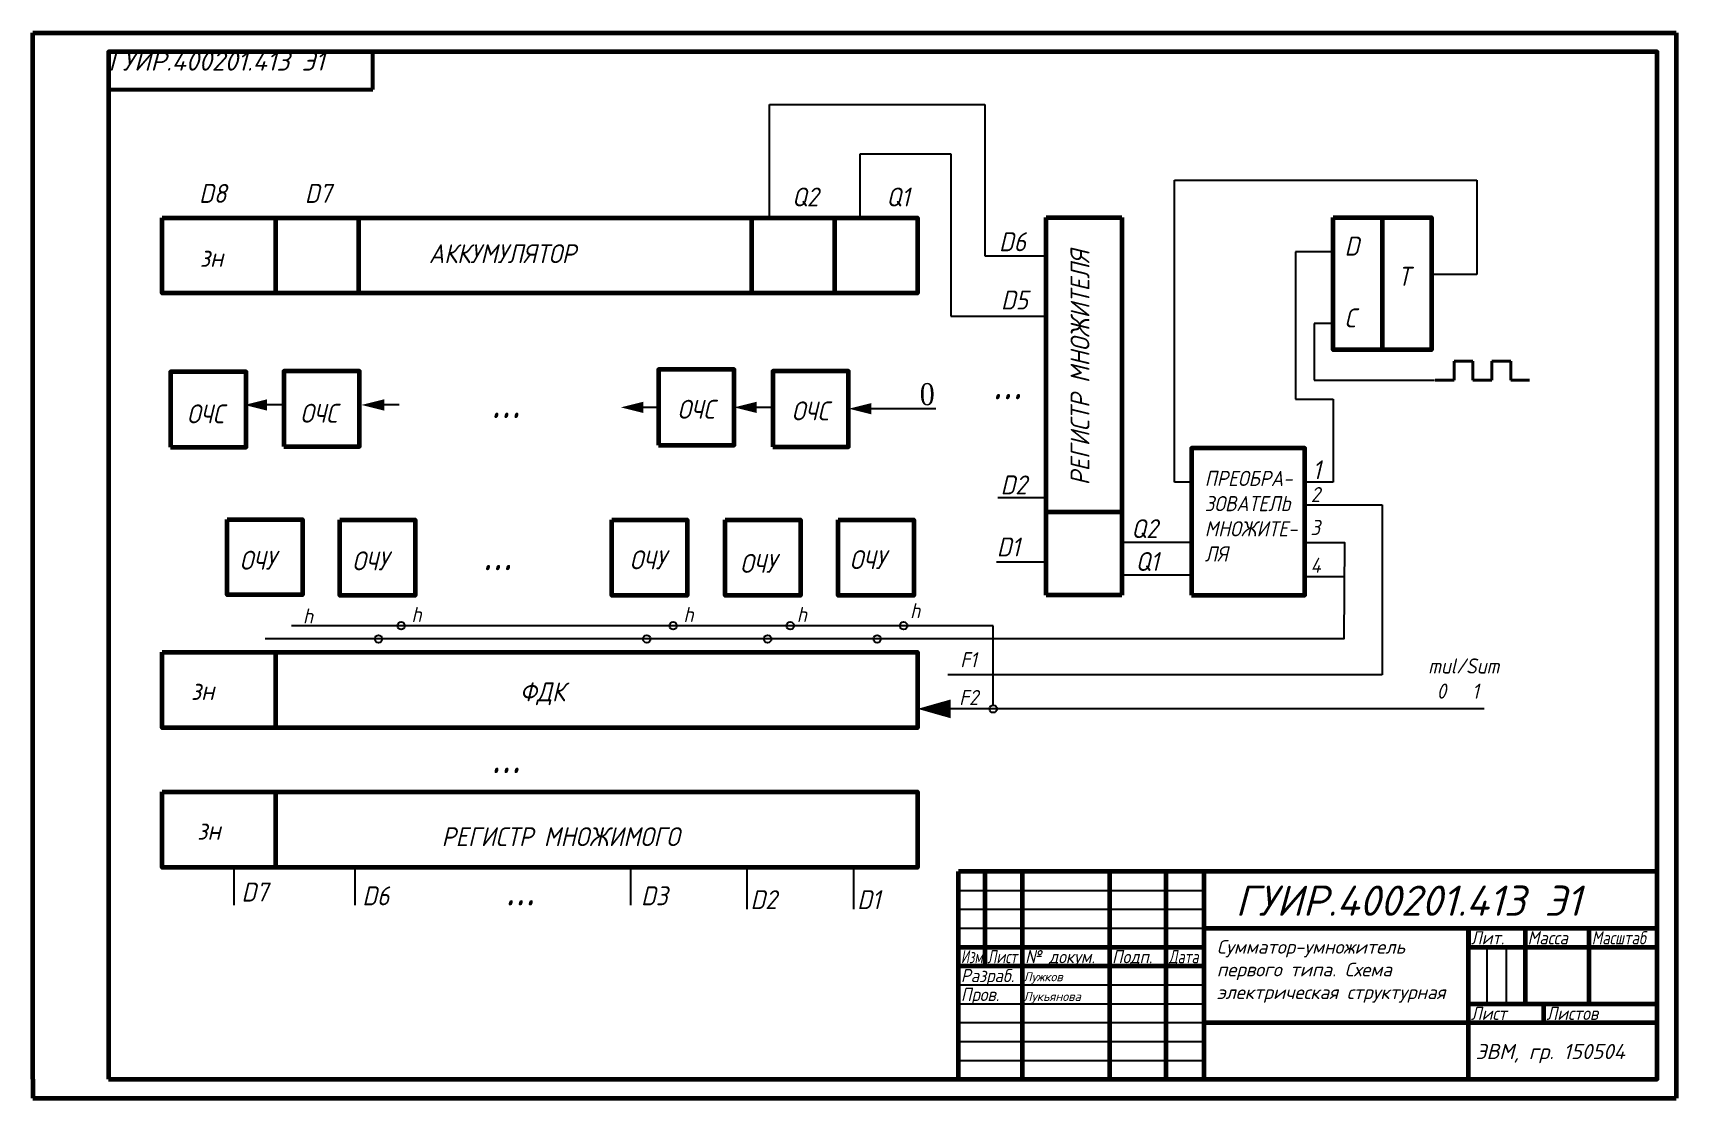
# Model space of a CAD drawing. Header units: millimetres. Extents: x -15 to 420, y 0 to 282.
import ezdxf

# ---------------------------------------------------------------- set-up
doc = ezdxf.new("R2010")
doc.units = ezdxf.units.MM
doc.header["$LTSCALE"] = 0.5
doc.layers.get('0').update_dxf_attribs({"lineweight": 60})
doc.layers.add('3-размеры', color=7, linetype='Continuous')
doc.layers.add('4-текст', color=7, linetype='Continuous')
doc.layers.add('Формат А4', color=7, linetype='Continuous', lineweight=53)
doc.styles.get("Standard").update_dxf_attribs({"font": 'isocpeui.ttf', "width": 0.9})
doc.styles.add('чер', font='isocpeur.ttf', dxfattribs={"oblique": 15})

msp = doc.modelspace()

# ---------------------------------------------------------------- linework, layer by layer
for p, q in [((49.22, 233.05), (49.22, 213.05)), ((71.22, 233.05), (71.22, 213.05)), ((175.22, 233.05), (175.22, 213.05)), ((197.22, 233.05), (197.22, 213.05)), ((253.24, 233.12), (273.24, 233.12)), ((253.24, 133.12), (253.24, 233.12)), ((273.24, 233.12), (273.24, 133.12)), ((342.22, 233.12), (342.22, 198.05)), ((273.24, 155.12), (253.24, 155.12)), ((273.24, 133.12), (253.24, 133.12)), ((49.22, 118.05), (49.22, 98.05)), ((49.22, 81.05), (49.22, 61.05)), ((365, 45), (365, 40))]:
    msp.add_line(p, q)
at = {"lineweight": 40}
for p, q in [((361.22, 190.05), (361.22, 195.05)), ((361.22, 195.05), (366.22, 195.05)), ((366.22, 195.05), (366.22, 190.05)), ((371.22, 190.05), (371.22, 195.05)), ((371.22, 195.05), (376.22, 195.05)), ((376.22, 195.05), (376.22, 190.05)), ((356.22, 190.05), (361.22, 190.05)), ((366.22, 190.05), (371.22, 190.05)), ((376.22, 190.05), (381.22, 190.05))]:
    msp.add_line(p, q, dxfattribs=at)
at = {"lineweight": 60}
for p, q in [((415, 60), (230, 60)), ((230, 5), (230, 60)), ((237, 60), (237, 35)), ((247, 5), (247, 60)), ((270, 60), (270, 5)), ((285, 5), (285, 60)), ((295, 60), (295, 5)), ((295, 45), (415, 45)), ((365, 5), (365, 45)), ((380, 45), (380, 25)), ((397, 25), (397, 45)), ((230, 40), (295, 40)), ((365, 40), (415, 40)), ((230, 35), (295, 35)), ((365, 25), (415, 25)), ((385, 20), (385, 25)), ((295, 20), (415, 20))]:
    msp.add_line(p, q, dxfattribs=at)
at = {"lineweight": -3}
for p, q in [((230, 55), (295, 55)), ((230, 50), (295, 50)), ((230, 45), (295, 45)), ((370, 25), (370, 40)), ((375, 40), (375, 25)), ((230, 30), (295, 30)), ((230, 25), (295, 25)), ((230, 20), (295, 20)), ((230, 15), (295, 15)), ((230, 10), (295, 10))]:
    msp.add_line(p, q, dxfattribs=at)
at = {"lineweight": 60}
msp.add_lwpolyline([(5, 5), (415, 5), (415, 277), (5, 277)], close=True, dxfattribs=at)
for points in [[(19.22, 233.05), (219.22, 233.05), (219.22, 213.05), (19.22, 213.05)], [(329.22, 233.12), (355.22, 233.12), (355.22, 198.05), (329.22, 198.05)], [(21.47, 172.3), (41.47, 172.3), (41.47, 192.3), (21.47, 192.3)], [(51.45, 172.46), (71.45, 172.46), (71.45, 192.46), (51.45, 192.46)], [(150.64, 172.85), (170.64, 172.85), (170.64, 192.85), (150.64, 192.85)], [(180.88, 172.42), (200.88, 172.42), (200.88, 192.42), (180.88, 192.42)], [(291.73, 133.12), (321.73, 133.12), (321.73, 172.05), (291.73, 172.05)], [(36.42, 153.21), (56.42, 153.21), (56.42, 133.21), (36.42, 133.21)], [(66.22, 153.05), (86.22, 153.05), (86.22, 133.05), (66.22, 133.05)], [(138.22, 153.05), (158.22, 153.05), (158.22, 133.05), (138.22, 133.05)], [(168.22, 153.05), (188.22, 153.05), (188.22, 133.05), (168.22, 133.05)], [(198.22, 153.05), (218.22, 153.05), (218.22, 133.05), (198.22, 133.05)], [(19.22, 118.05), (219.22, 118.05), (219.22, 98.05), (19.22, 98.05)], [(19.22, 81.05), (219.22, 81.05), (219.22, 61.05), (19.22, 61.05)]]:
    msp.add_lwpolyline(points, close=True)
at = {"layer": '3-размеры', "lineweight": 60}
for p, q in [((-15, 5), (-15, 282)), ((-15, 282), (415, 282)), ((415, 282), (420, 282)), ((420, 282), (420, 0)), ((-15, 5), (-15, 0)), ((-15, 0), (415, 0)), ((415, 0), (420, 0))]:
    msp.add_line(p, q, dxfattribs=at)
at = {"layer": '3-размеры'}
for p, q in [((5, 277), (5, 267)), ((180, 233), (180, 263)), ((180, 263), (237, 263)), ((237, 263), (237, 223)), ((204, 233), (204, 250)), ((204, 250), (228, 250)), ((228, 250), (228, 207)), ((287.22, 163.05), (287.22, 243.05)), ((287.22, 243.05), (367.22, 243.05)), ((367.22, 243.05), (367.22, 218.05)), ((237, 223), (241, 223)), ((241, 223), (253, 223)), ((329.22, 224.05), (319.22, 224.05)), ((319.22, 224.05), (319.22, 185.05)), ((367.22, 218.05), (355.22, 218.05)), ((228, 207), (253, 207)), ((329.22, 205.05), (324.22, 205.05)), ((324.22, 205.05), (324.22, 190.05)), ((324.22, 190.05), (356, 190.05)), ((319.22, 185.05), (329.22, 185.05)), ((329.22, 185.05), (329.22, 163.05)), ((292.22, 163.05), (287.22, 163.05)), ((329.22, 163.05), (321.73, 163.05)), ((253.63, 158.92), (240.42, 158.92)), ((322.22, 157.05), (342.22, 157.05)), ((342.22, 157.05), (342.22, 112.05)), ((291.42, 147.1), (272.93, 147.1)), ((273.9, 138.55), (291.42, 138.55)), ((322.22, 138.05), (332.22, 138.05)), ((239.22, 125.05), (53.5, 125.05)), ((239.22, 104.05), (239.22, 125.05)), ((342.22, 112.05), (227.22, 112.05)), ((369.22, 103.05), (224.22, 103.05)), ((38.22, 61.05), (38.22, 51.05)), ((70.22, 61.05), (70.22, 51.05)), ((143.22, 61.05), (143.22, 51.05))]:
    msp.add_line(p, q, dxfattribs=at)
at = {"layer": '3-размеры', "lineweight": 53}
for p, q in [((75, 267), (75, 277)), ((5, 267), (75, 267))]:
    msp.add_line(p, q, dxfattribs=at)
at = {"layer": '3-размеры'}
for points in [[(58.4, 249, 0, 0, 0), (130, 249, 10, 0, 0), (158, 249, 0, 0, 0)], [(33, 192.3, 0, 0, 0), (33, 207.3, 3, 0, 0), (33, 212.3, 0, 0, 0)], [(61.65, 193.25, 0, 0, 0), (61.65, 208.25, 3, 0, 0), (61.65, 213.25, 0, 0, 0)], [(160.64, 192.85, 0, 0, 0), (160.64, 207.85, 3, 0, 0), (160.64, 212.85, 0, 0, 0)], [(190.5, 193, 0, 0, 0), (190.5, 208, 3, 0, 0), (190.5, 213, 0, 0, 0)], [(210.5, 153, 0, 0, 0), (210.5, 207, 3, 0, 0), (210.5, 212, 0, 0, 0)], [(279.81, 213.81, 0, 0, 0), (279.81, 178.01, 5, 0, 0), (279.81, 164.01, 0, 0, 0)], [(47, 183.5, 3, 0, 0), (41, 183.5, 0, 0, 0)], [(78, 183.5, 3, 0, 0), (72, 183.5, 0, 0, 0)], [(146.64, 182.85, 3, 0, 0), (140.64, 182.85, 0, 0, 0)], [(176.64, 182.85, 3, 0, 0), (170.64, 182.85, 0, 0, 0)], [(207, 182.5, 3, 0, 0), (201, 182.5, 0, 0, 0)], [(37.5, 153.21, 0, 0, 0), (37.5, 167, 3, 0, 0), (37.5, 172, 0, 0, 0)], [(53.5, 153.21, 0, 0, 0), (53.5, 167, 3, 0, 0), (53.5, 172, 0, 0, 0)], [(66.5, 153.05, 0, 0, 0), (66.5, 167, 3, 0, 0), (66.5, 172, 0, 0, 0)], [(82.5, 153.05, 0, 0, 0), (82.5, 167, 3, 0, 0), (82.5, 172, 0, 0, 0)], [(139.5, 153.05, 0, 0, 0), (139.5, 166, 3, 0, 0), (139.5, 171, 0, 0, 0)], [(154.5, 153.05, 0, 0, 0), (154.5, 167, 3, 0, 0), (154.5, 172, 0, 0, 0)], [(168.5, 153.05, 0, 0, 0), (168.5, 167, 3, 0, 0), (168.5, 172, 0, 0, 0)], [(184.5, 153.05, 0, 0, 0), (184.5, 167, 3, 0, 0), (184.5, 172, 0, 0, 0)], [(198.5, 153.05, 0, 0, 0), (198.5, 167, 3, 0, 0), (198.5, 172, 0, 0, 0)], [(39.5, 118.05, 0, 0, 0), (39.5, 127, 3, 0, 0), (39.5, 132, 0, 0, 0)], [(46.5, 121.55, 0, 0, 0), (46.5, 127, 3, 0, 0), (46.5, 132, 0, 0, 0)], [(53.5, 125.05, 0, 0, 0), (53.5, 127, 3, 0, 0), (53.5, 132, 0, 0, 0)], [(69.5, 118, 0, 0, 0), (69.5, 127, 3, 0, 0), (69.5, 132, 0, 0, 0)], [(76.5, 121.55, 0, 0, 0), (76.5, 127, 3, 0, 0), (76.5, 132, 0, 0, 0)], [(82.5, 125.05, 0, 0, 0), (82.5, 127, 3, 0, 0), (82.5, 132, 0, 0, 0)], [(141.5, 118.05, 0, 0, 0), (141.5, 128, 3, 0, 0), (141.5, 133, 0, 0, 0)], [(147.5, 121.56, 0, 0, 0), (147.5, 128, 3, 0, 0), (147.5, 133, 0, 0, 0)], [(154.5, 125.05, 0, 0, 0), (154.5, 128, 3, 0, 0), (154.5, 133, 0, 0, 0)], [(172.5, 118.05, 0, 0, 0), (172.5, 127, 3, 0, 0), (172.5, 132, 0, 0, 0)], [(179.5, 121.56, 0, 0, 0), (179.5, 127, 3, 0, 0), (179.5, 132, 0, 0, 0)], [(185.5, 125.05, 0, 0, 0), (185.5, 127, 3, 0, 0), (185.5, 132, 0, 0, 0)], [(201.5, 118.05, 0, 0, 0), (201.5, 127, 3, 0, 0), (201.5, 132, 0, 0, 0)], [(208.5, 121.56, 0, 0, 0), (208.5, 127, 3, 0, 0), (208.5, 132, 0, 0, 0)], [(215.5, 125.05, 0, 0, 0), (215.5, 127, 3, 0, 0), (215.5, 132, 0, 0, 0)], [(227.22, 112.05, 0, 0, 0), (228, 112.05, 0, 0, 0), (228, 112.05, 5, 0, 0), (219.22, 112.05, 0, 0, 0)], [(228, 103.05, 5, 0, 0), (219.22, 103.05, 0, 0, 0)], [(39.22, 81.05, 0, 0, 0), (39.22, 91.05, 3, 0, 0), (39.22, 98.05, 0, 0, 0)], [(70.22, 81.05, 0, 0, 0), (70.22, 91.05, 3, 0, 0), (70.22, 98.05, 0, 0, 0)], [(143, 81.05, 0, 0, 0), (143, 91.05, 3, 0, 0), (143, 98.05, 0, 0, 0)], [(173.5, 81.17, 0, 0, 0), (173.5, 91.73, 3, 0, 0), (173.5, 98.17, 0, 0, 0)], [(201.74, 81.17, 0, 0, 0), (201.74, 91.73, 3, 0, 0), (201.74, 98.17, 0, 0, 0)]]:
    msp.add_lwpolyline(points, format="xyseb", dxfattribs=at)
for points in [[(51, 183.5), (47, 183.5), (47, 183.5), (47, 183.5)], [(82, 183.5), (78, 183.5), (78, 183.5), (78, 183.5)], [(150.64, 182.85), (146.64, 182.85), (146.64, 182.85), (146.64, 182.85)], [(180.64, 182.85), (176.64, 182.85), (176.64, 182.85), (176.64, 182.85)], [(224, 182.5), (207, 182.5), (207, 182.5), (207, 182.5)], [(322.22, 147.05), (332.22, 147.05), (332.06, 121.56), (46.5, 121.55)], [(253.32, 141.87), (240.1, 141.87)], [(173.97, 61.05), (173.97, 50.05)], [(202.22, 61.05), (202.22, 50.05)]]:
    msp.add_lwpolyline(points, dxfattribs=at)
for centre in [(76.5, 121.55), (82.5, 125.05), (147.5, 121.56), (154.5, 125.05), (179.5, 121.56), (185.5, 125.05), (208.5, 121.56), (215.5, 125.05), (239.22, 103.05)]:
    msp.add_circle(centre, 1, dxfattribs=at)

# ---------------------------------------------------------------- texts
at = {"layer": '4-текст', "lineweight": -3}
for s, width, p in [('Лит.', 0.9, (365.67, 40.7)), ('Масса', 0.9, (380.67, 40.7)), ('Масштаб', 0.8, (397.67, 40.7)), ('Изм.', 0.7, (230.67, 35.7)), ('Лист', 0.75, (237.67, 35.7)), ('№ докум.', 0.9, (247.67, 35.7)), ('Подп.', 0.9, (270.67, 35.7)), ('Дата', 0.75, (285.67, 35.7)), ('Разраб.', 0.9, (230.67, 30.7)), ('Пров.', 0.9, (230.67, 25.7)), ('Лист', 0.9, (365.67, 20.7)), ('Листов', 0.9, (385.67, 20.7))]:
    msp.add_text(s, height=3.5, dxfattribs=dict(at, width=width)).set_placement(p)
at = {"layer": '4-текст', "attachment_point": 1}
for s, width, insert, char_height in [('D8', 5, (29, 242), 5), ('D7', 5, (57, 242), 5), ('Q2', 5, (185.95, 241.06), 5), ('Q1', 5, (210.94, 241.05), 5), ('D6', 5, (240.76, 229.2), 5), ('D', 15, (332.22, 228.05), 5), ('зн', 15, (29.22, 225.05), 5), ('АККУМУЛЯТОР', 89, (89.82, 226.04), 5), ('T', 15, (346.22, 220.05), 5), ('D5', 5, (241.28, 213.77), 5), ('С', 15, (332.22, 209.05), 5), ('\\pxi2.95417,sm1.07917,qj;{\\fTimes New Roman|b0|i0|c204|p18;\\H1.16667x;0}', 5, (205, 189.27), 5), ('ОЧС', 7, (25.79, 183.64), 5), ('ОЧС', 7, (55.78, 183.8), 5), ('ОЧС', 7, (155.64, 184.85), 5), ('ОЧС', 7, (185.88, 184.42), 5), ('...', 18, (239, 195), 10), ('...', 18, (106.22, 190.05), 10), ('ПРЕОБРА-\\PЗОВАТЕЛЬ\\PМНОЖИТЕ-\\PЛЯ', 23, (295.22, 166.05), 4), ('1', 5, (323.72, 168.85), 5), ('D2', 5, (241.17, 164.84), 5), ('2', 5, (323.29, 161.78), 4), ('Q2', 5, (275.75, 153.25), 5), ('3', 5, (323.22, 153.06), 4), ('D1', 5, (240.17, 148.41), 5), ('ОЧУ', 12, (39.75, 144.89), 5), ('ОЧУ', 12, (69.54, 144.72), 5), ('ОЧУ', 12, (143, 145), 5), ('ОЧУ', 12, (172.22, 144.05), 5), ('ОЧУ', 12, (201.22, 145.05), 5), ('Q1', 5, (276.9, 144.56), 5), ('...', 18, (104, 149.75), 10), ('4', 5, (323.22, 143.05), 4), ('h', 5, (217.22, 131.05), 4), ('h', 5, (56.48, 129.62), 4), ('h', 5, (85.22, 130.05), 4), ('h', 5, (157.22, 130.05), 4), ('h', 5, (187.22, 130.05), 4), ('F1', 5, (230.5, 118.05), 4), ('mul/Sum\\P 0   1', 15.928, (354.36, 116.41), 4), ('зн', 15, (26.86, 110.4), 5), ('ФДК', 19, (113.92, 110.05), 5), ('F2', 5, (230.22, 108.05), 4), ('...', 18, (106.24, 96.07), 10), ('зн', 15, (28.53, 73.4), 5), ('РЕГИСТР МНОЖИМОГО', 125, (93.2, 71.71), 5), ('D7', 15, (40.22, 57.05), 5), ('D6', 15, (72.22, 56.05), 5), ('...', 18, (110, 61), 10), ('D3', 15, (146, 56.06), 5), ('D2', 15, (174.97, 55.05), 5), ('D1', 15, (203.22, 55.05), 5)]:
    msp.add_mtext_dynamic_manual_height_columns(s, width=width, gutter_width=50, heights=[0], dxfattribs=dict(at, insert=insert, char_height=char_height))
at = {"layer": '4-текст', "insert": (259.7, 162.24), "char_height": 5, "attachment_point": 1, "rotation": 90}
msp.add_mtext_dynamic_manual_height_columns('РЕГИСТР МНОЖИТЕЛЯ', width=67.7493, gutter_width=50, heights=[0], dxfattribs=at)
at = {"layer": 'Формат А4', "color": 7, "style": 'чер', "oblique": 15}
for s, p in [('Лужков', (247.19, 30.93)), ('Лукьянова', (247.19, 25.72))]:
    msp.add_text(s, height=2.4, dxfattribs=at).set_placement(p)
at = {"layer": 'Формат А4', "attachment_point": 1, "style": 'чер'}
for s, insert, char_height, width in [('{\\H0.625x;ГУИР.400201.413 Э1} ', (5, 277), 8, 117.0777), ('ГУИР.400201.413 Э1 ', (303.35, 56.27), 8, 117.0777), ('Сумматор-умножитель \\Pпервого типа. Схема электрическая структурная', (298.41, 41.84), 3.6, 74.4599), ('ЭВМ, гр. 150504', (366.93, 14.34), 4, 49.588)]:
    msp.add_mtext(s, dxfattribs=dict(at, insert=insert, char_height=char_height, width=width))

doc.saveas('drawing.dxf')
